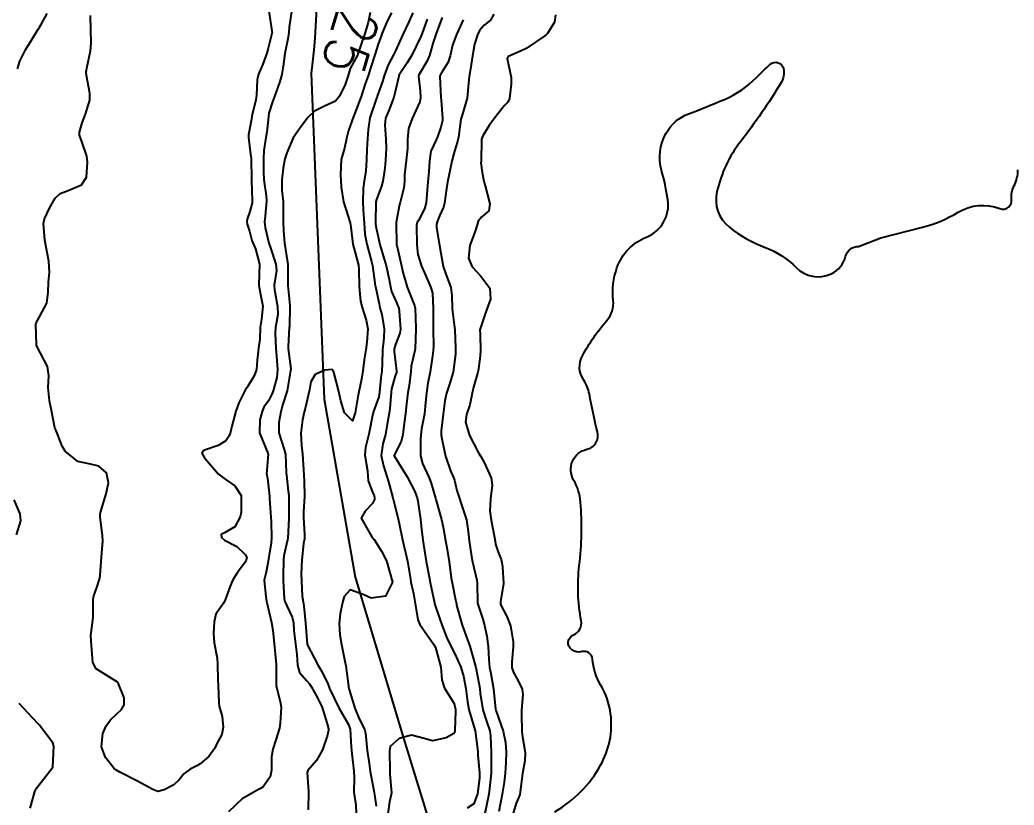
# Model space of a CAD drawing. Header units: metres. Extents: x 318500 to 325275, y 7408834 to 7428799.
# Drawn here: x 320040.2 to 320134.5, y 7413315.1 to 7413389.6 of the extents above; entities that cross this region are included whole.
import ezdxf
from ezdxf.enums import TextEntityAlignment as Align

# ---------------------------------------------------------------- set-up
doc = ezdxf.new("R2010")
doc.units = ezdxf.units.M
doc.header["$MEASUREMENT"] = 0
for name, color, linetype in [('Cotas', 45, 'Continuous'), ('Curvas de Nivel 1m', 11, 'Continuous'), ('Curvas de Nivel 5m', 15, 'Continuous'), ('Hidrografia', 140, 'Continuous'), ('Vias Secundárias', 230, 'Continuous')]:
    doc.layers.add(name, color=color, linetype=linetype)
doc.styles.add('Style-STANDARD', font='STANDARD.shx')

msp = doc.modelspace()

# ---------------------------------------------------------------- linework, layer by layer
at = {"layer": 'Curvas de Nivel 1m', "flags": 128}
for points, elevation in [([(320039.973, 7413385.012), (320040.189, 7413385.72), (320040.711, 7413386.792), (320041.291, 7413387.707), (320041.935, 7413388.774), (320042.044, 7413388.961), (320042.237, 7413389.266), (320042.772, 7413390.243)], 726), ([(320063.792, 7413390.485), (320064.107, 7413388.606), (320064.109, 7413388.481), (320063.738, 7413386.961), (320063.604, 7413386.486), (320063.224, 7413385.46), (320062.829, 7413384.494), (320062.711, 7413383.956), (320062.629, 7413382.495), (320062.57, 7413382.072), (320062.198, 7413380.499), (320062.185, 7413380.444), (320062.123, 7413380.062), (320061.87, 7413378.737), (320061.867, 7413378.503), (320062.076, 7413376.922), (320062.117, 7413376.5), (320062.119, 7413376.45), (320062.15, 7413374.499), (320062.154, 7413374.393), (320062.236, 7413372.498), (320062.221, 7413372.294), (320062.004, 7413371.458), (320061.744, 7413370.754), (320061.712, 7413370.504), (320061.743, 7413370.259), (320061.981, 7413369.599), (320062.206, 7413368.731), (320062.282, 7413368.495), (320062.531, 7413367.922), (320062.937, 7413366.485), (320062.903, 7413365.508), (320062.86, 7413364.486), (320063.025, 7413363.607), (320063.227, 7413362.48), (320063.098, 7413361.256), (320062.998, 7413360.483), (320062.96, 7413359.367), (320062.839, 7413358.485), (320062.69, 7413357.358), (320062.651, 7413356.487), (320062.409, 7413355.883), (320061.785, 7413354.845), (320061.651, 7413354.633), (320061.568, 7413354.503), (320060.957, 7413353.317), (320060.684, 7413352.516), (320060.308, 7413351.093), (320060.156, 7413350.524), (320060.052, 7413350.198), (320059.718, 7413349.704), (320058.985, 7413349.263), (320057.704, 7413348.815), (320057.535, 7413348.72), (320057.458, 7413348.554), (320057.693, 7413348.082), (320059.044, 7413346.536), (320059.666, 7413346.085), (320060.579, 7413345.436), (320061.186, 7413344.507), (320061.186, 7413342.947), (320061.085, 7413342.508), (320060.573, 7413341.548), (320059.597, 7413340.992), (320059.293, 7413340.834), (320059.303, 7413340.533), (320059.588, 7413340.291), (320060.767, 7413339.697), (320061.574, 7413338.922), (320061.705, 7413338.631), (320061.699, 7413338.498), (320061.669, 7413338.398), (320061.565, 7413338.192), (320060.834, 7413337.228), (320060.398, 7413336.517), (320060.128, 7413335.925), (320059.618, 7413334.528), (320059.508, 7413334.314), (320058.774, 7413333.261), (320058.631, 7413332.539), (320058.554, 7413331.459), (320058.617, 7413330.538), (320058.898, 7413329.075), (320058.932, 7413328.535), (320058.959, 7413326.99), (320059.007, 7413326.534), (320059.053, 7413324.866), (320059.09, 7413324.533), (320059.366, 7413323.565), (320059.488, 7413322.528), (320059.343, 7413321.835), (320058.889, 7413320.98), (320058.68, 7413320.536), (320058.113, 7413319.747), (320057.308, 7413319.075), (320056.977, 7413318.882), (320056.352, 7413318.564), (320055.757, 7413318.109), (320055.285, 7413317.56), (320054.785, 7413317.08), (320053.887, 7413316.601), (320053.267, 7413316.426), (320052.799, 7413316.615), (320051.283, 7413317.465), (320049.67, 7413318.279), (320049.297, 7413318.489), (320049.104, 7413318.663), (320048.304, 7413319.669), (320047.941, 7413320.681), (320048.069, 7413321.949), (320048.377, 7413322.675), (320048.781, 7413323.246), (320049.367, 7413323.766), (320049.816, 7413324.211), (320050.087, 7413324.649), (320050.067, 7413325.33), (320049.55, 7413326.658), (320049.403, 7413326.855), (320048.944, 7413327.13), (320047.421, 7413328.066), (320047.108, 7413328.693), (320047.072, 7413329.057), (320046.944, 7413330.695), (320046.929, 7413331.232), (320047.114, 7413332.694), (320047.132, 7413333.047), (320047.155, 7413334.694), (320047.219, 7413334.988), (320047.528, 7413335.894), (320047.726, 7413336.499), (320047.782, 7413336.686), (320047.82, 7413336.963), (320047.928, 7413338.684), (320048.048, 7413340.218), (320048.039, 7413340.683), (320047.808, 7413342.497), (320047.795, 7413342.687), (320047.832, 7413342.897), (320048.374, 7413344.679), (320048.605, 7413345.726), (320048.408, 7413346.679), (320047.679, 7413347.297), (320046.885, 7413347.495), (320045.686, 7413347.757), (320044.488, 7413348.728), (320044.187, 7413349.215), (320043.717, 7413350.427), (320043.625, 7413350.648), (320043.586, 7413350.742), (320043.518, 7413350.948), (320043.148, 7413352.749), (320043.011, 7413353.501), (320042.878, 7413354.754), (320042.921, 7413355.883), (320042.801, 7413356.755), (320041.828, 7413358.642), (320041.781, 7413358.77), (320041.771, 7413358.831), (320041.697, 7413360.772), (320041.733, 7413360.899), (320041.863, 7413361.112), (320042.73, 7413362.757), (320042.868, 7413363.783), (320042.898, 7413364.755), (320043.012, 7413365.665), (320042.944, 7413366.755), (320042.78, 7413367.589), (320042.548, 7413368.761), (320042.433, 7413370.314), (320042.528, 7413370.762), (320042.989, 7413371.772), (320043.535, 7413372.747), (320044.025, 7413373.19), (320044.761, 7413373.466), (320046.033, 7413374.001), (320046.496, 7413374.713), (320046.614, 7413376.16), (320046.539, 7413376.713), (320046.09, 7413378.025), (320045.853, 7413378.722), (320045.846, 7413378.979), (320046.112, 7413379.88), (320046.413, 7413380.716), (320046.817, 7413382.033), (320046.811, 7413382.71), (320046.515, 7413384.375), (320046.48, 7413384.715), (320046.525, 7413385.054), (320046.893, 7413386.71), (320046.939, 7413387.438), (320046.93, 7413388.709), (320046.887, 7413390.074)], 727), ([(320065.969, 7413390.454), (320065.728, 7413388.967), (320065.698, 7413388.458), (320065.61, 7413387.845), (320065.325, 7413386.463), (320065.193, 7413385.467), (320065.03, 7413384.467), (320064.853, 7413383.787), (320064.365, 7413382.477), (320064.144, 7413381.878), (320063.821, 7413380.796), (320063.763, 7413380.484), (320063.603, 7413378.99), (320063.523, 7413378.486), (320063.322, 7413377.247), (320063.289, 7413376.488), (320063.291, 7413375.254), (320063.335, 7413374.487), (320063.551, 7413372.961), (320063.578, 7413372.484), (320063.446, 7413371.038), (320063.409, 7413370.486), (320063.459, 7413369.96), (320063.799, 7413368.473), (320063.963, 7413368.007), (320064.486, 7413366.465), (320064.525, 7413365.87), (320064.323, 7413364.466), (320064.349, 7413364.023), (320064.638, 7413362.463), (320064.646, 7413361.695), (320064.446, 7413360.464), (320064.404, 7413359.912), (320064.463, 7413358.464), (320064.532, 7413357.753), (320064.631, 7413356.462), (320064.553, 7413355.708), (320064.218, 7413354.466), (320064.1, 7413354.142), (320063.766, 7413353.512), (320063.344, 7413352.888), (320063.167, 7413352.479), (320062.953, 7413351.692), (320062.933, 7413350.482), (320063.701, 7413348.533), (320063.727, 7413348.47), (320063.732, 7413348.438), (320063.688, 7413347.694), (320063.596, 7413346.546), (320063.611, 7413346.471), (320063.621, 7413346.422), (320063.667, 7413346.158), (320063.859, 7413344.468), (320063.88, 7413344.234), (320063.991, 7413342.466), (320064.013, 7413342.067), (320064.052, 7413340.465), (320064.019, 7413340.033), (320063.781, 7413338.468), (320063.756, 7413338.28), (320063.552, 7413337.243), (320063.394, 7413336.621), (320063.378, 7413336.472), (320063.517, 7413334.943), (320063.589, 7413334.469), (320063.609, 7413334.369), (320064.073, 7413332.464), (320064.19, 7413331.752), (320064.304, 7413330.462), (320064.4, 7413329.506), (320064.504, 7413328.459), (320064.512, 7413327.366), (320064.509, 7413326.459), (320064.873, 7413324.97), (320064.967, 7413324.454), (320064.894, 7413322.917), (320064.809, 7413322.455), (320064.464, 7413321.333), (320064.184, 7413320.461), (320064.069, 7413319.713), (320064.05, 7413318.463), (320063.936, 7413317.818), (320063.276, 7413316.894), (320063.032, 7413316.716), (320062.527, 7413316.481), (320061.262, 7413315.728), (320059.982, 7413314.519)], 726), ([(320075.452, 7413390.328), (320075.048, 7413389.532), (320074.541, 7413388.337), (320074.455, 7413388.11), (320074.221, 7413387.427), (320073.874, 7413386.345), (320073.465, 7413385.077), (320073.221, 7413384.354), (320072.959, 7413383.567), (320072.569, 7413382.364), (320072.138, 7413381.215), (320071.793, 7413380.375), (320071.351, 7413379.142), (320071.184, 7413378.384), (320070.989, 7413377.484), (320070.679, 7413376.391), (320070.615, 7413374.951), (320070.637, 7413374.391), (320070.667, 7413373.765), (320070.9, 7413372.387), (320071.294, 7413371.087), (320071.519, 7413370.377), (320071.586, 7413369.974), (320071.777, 7413368.372), (320071.96, 7413367.685), (320072.309, 7413366.364), (320072.356, 7413365.941), (320072.375, 7413364.363), (320072.502, 7413362.967), (320072.651, 7413362.359), (320073.056, 7413361.168), (320073.206, 7413360.35), (320073.117, 7413359.075), (320072.997, 7413358.352), (320072.86, 7413357.394), (320072.71, 7413356.357), (320072.584, 7413355.572), (320072.342, 7413354.362), (320072.239, 7413353.897), (320071.987, 7413352.366), (320071.742, 7413351.597), (320070.974, 7413352.378), (320070.633, 7413353.515), (320070.44, 7413354.383), (320069.959, 7413356.237), (320069.909, 7413356.389), (320069.811, 7413356.491), (320069.126, 7413356.4), (320068.207, 7413356.011), (320067.793, 7413355.315), (320067.664, 7413354.54), (320067.645, 7413354.422), (320067.286, 7413352.898), (320067.153, 7413352.429), (320066.998, 7413351.686), (320066.849, 7413350.433), (320066.891, 7413349.253), (320067.012, 7413348.43), (320067.108, 7413346.999), (320067.116, 7413346.428), (320067.152, 7413345.915), (320067.188, 7413344.427), (320067.095, 7413342.96), (320067.091, 7413342.428), (320067.204, 7413340.818), (320067.188, 7413340.426), (320067.111, 7413339.953), (320066.942, 7413338.429), (320066.89, 7413337.09), (320066.906, 7413336.43), (320066.976, 7413334.97), (320067.061, 7413334.427), (320067.128, 7413334.048), (320067.279, 7413332.423), (320067.448, 7413330.432), (320067.459, 7413330.382), (320068.486, 7413328.404), (320068.836, 7413327.81), (320069.413, 7413326.649), (320069.511, 7413326.389), (320069.578, 7413326.218), (320070.455, 7413324.379), (320071.356, 7413322.785), (320071.514, 7413322.368), (320071.626, 7413320.659), (320071.644, 7413320.365), (320071.687, 7413320.002), (320071.874, 7413318.361), (320071.9, 7413317.752), (320071.877, 7413316.361), (320072.049, 7413315.149), (320072.102, 7413314.357)], 724), ([(320077.484, 7413390.302), (320077.09, 7413389.465), (320076.538, 7413388.315), (320076.223, 7413387.63), (320075.825, 7413386.713), (320075.628, 7413386.326), (320075.138, 7413385.389), (320074.76, 7413384.334), (320074.628, 7413383.881), (320074.153, 7413382.561), (320074.095, 7413382.397), (320074.073, 7413382.341), (320074.03, 7413382.223), (320073.399, 7413380.351), (320073.233, 7413379.233), (320073.159, 7413378.354), (320073.1, 7413377.34), (320073.086, 7413376.355), (320073.02, 7413375.316), (320072.865, 7413374.358), (320072.763, 7413373.635), (320072.717, 7413372.36), (320072.751, 7413371.617), (320072.845, 7413370.357), (320072.929, 7413369.306), (320073.096, 7413368.353), (320073.563, 7413366.728), (320073.652, 7413366.344), (320073.911, 7413364.423), (320073.926, 7413364.34), (320074.263, 7413362.704), (320074.353, 7413362.333), (320074.518, 7413361.693), (320074.745, 7413360.327), (320074.71, 7413359.464), (320074.59, 7413358.329), (320074.545, 7413357.056), (320074.518, 7413356.329), (320074.446, 7413355.685), (320074.304, 7413354.332), (320074.231, 7413353.875), (320073.752, 7413352.49), (320073.709, 7413352.382), (320073.698, 7413352.341), (320073.689, 7413352.281), (320073.299, 7413350.346), (320072.975, 7413349.087), (320072.93, 7413348.352), (320073.173, 7413346.852), (320073.205, 7413346.347), (320073.225, 7413345.906), (320073.655, 7413344.851), (320073.79, 7413344.476), (320073.824, 7413344.337), (320073.831, 7413344.154), (320073.641, 7413343.763), (320072.957, 7413343.024), (320072.575, 7413342.356), (320073.594, 7413340.611), (320073.796, 7413340.337), (320074.5, 7413339.247), (320074.957, 7413338.319), (320075.54, 7413336.31), (320074.872, 7413334.967), (320073.517, 7413334.792), (320072.746, 7413335.127), (320071.528, 7413335.56), (320070.941, 7413334.953), (320070.788, 7413334.377), (320070.574, 7413333.305), (320070.469, 7413332.38), (320070.553, 7413331.3), (320070.699, 7413330.378), (320071.019, 7413328.791), (320071.105, 7413328.373), (320071.355, 7413326.426), (320071.366, 7413326.37), (320071.408, 7413326.213), (320071.951, 7413324.361), (320072.382, 7413323.337), (320072.877, 7413322.347), (320072.983, 7413321.982), (320073.134, 7413320.343), (320073.311, 7413319.093), (320073.436, 7413318.338), (320073.468, 7413318.167), (320073.798, 7413316.332), (320073.975, 7413315.047)], 723), ([(320080.254, 7413389.889), (320079.803, 7413388.7), (320079.64, 7413388.269), (320079.359, 7413387.41), (320079.052, 7413386.277), (320078.798, 7413385.684), (320078.186, 7413384.684), (320078.036, 7413384.438), (320077.996, 7413384.293), (320078.159, 7413382.92), (320078.206, 7413382.289), (320078.146, 7413381.873), (320077.417, 7413380.301), (320077.071, 7413379.35), (320076.974, 7413378.307), (320076.95, 7413377.444), (320076.839, 7413376.308), (320076.69, 7413374.944), (320076.664, 7413374.311), (320076.625, 7413373.728), (320076.256, 7413372.316), (320076.203, 7413372.131), (320076.002, 7413371.121), (320075.897, 7413370.415), (320075.889, 7413370.321), (320075.914, 7413368.377), (320075.923, 7413368.32), (320075.967, 7413368.118), (320076.388, 7413366.306), (320076.522, 7413365.713), (320076.936, 7413364.3), (320077.631, 7413362.554), (320077.697, 7413362.292), (320077.767, 7413360.385), (320077.765, 7413360.291), (320077.693, 7413358.431), (320077.672, 7413358.292), (320077.317, 7413356.793), (320077.275, 7413356.295), (320077.131, 7413354.955), (320077.004, 7413354.298), (320076.858, 7413353.205), (320076.777, 7413352.3), (320076.653, 7413351.389), (320076.515, 7413350.302), (320076.363, 7413349.661), (320075.701, 7413348.344), (320075.691, 7413348.32), (320075.7, 7413348.287), (320076.946, 7413346.297), (320077.656, 7413344.887), (320077.825, 7413344.46), (320077.873, 7413344.287), (320077.933, 7413343.998), (320078.191, 7413342.281), (320078.264, 7413341.626), (320078.419, 7413340.278), (320078.575, 7413339.27), (320078.748, 7413338.272), (320079.015, 7413336.801), (320079.123, 7413336.266), (320079.511, 7413334.346), (320079.535, 7413334.26), (320080.046, 7413332.802), (320080.229, 7413332.249), (320080.709, 7413331.004), (320081.077, 7413330.236), (320081.449, 7413329.515), (320082.021, 7413328.224), (320082.274, 7413327.369), (320082.484, 7413326.219), (320082.653, 7413324.955), (320082.789, 7413324.216), (320083.351, 7413322.292), (320083.369, 7413322.21), (320083.607, 7413320.48), (320083.624, 7413320.206), (320083.643, 7413319.887), (320083.792, 7413318.203), (320083.788, 7413317.708), (320083.595, 7413316.205), (320083.261, 7413315.27), (320082.627, 7413314.846)], 721), ([(320085.165, 7413390.196), (320084.833, 7413389.619), (320084.244, 7413389.136), (320083.802, 7413388.651), (320083.589, 7413388.22), (320083.327, 7413387.329), (320083.127, 7413386.226), (320083.017, 7413385.408), (320082.821, 7413384.23), (320082.764, 7413383.638), (320082.612, 7413382.233), (320082.134, 7413380.618), (320082.046, 7413380.326), (320082.031, 7413380.241), (320081.813, 7413378.534), (320081.752, 7413378.243), (320081.371, 7413376.957), (320081.172, 7413376.249), (320080.977, 7413375.334), (320080.756, 7413374.253), (320080.65, 7413373.645), (320080.485, 7413372.255), (320080.393, 7413371.877), (320080.002, 7413371.055), (320079.783, 7413370.473), (320079.724, 7413370.264), (320079.704, 7413369.981), (320079.971, 7413368.394), (320079.992, 7413368.26), (320079.999, 7413368.23), (320080.344, 7413366.256), (320080.56, 7413365.621), (320081.081, 7413364.242), (320081.173, 7413363.511), (320081.198, 7413362.24), (320081.394, 7413360.71), (320081.446, 7413360.236), (320081.527, 7413358.543), (320081.529, 7413358.235), (320081.516, 7413357.924), (320081.289, 7413356.238), (320080.962, 7413355.073), (320080.674, 7413354.247), (320080.503, 7413353.515), (320080.333, 7413352.251), (320080.145, 7413350.664), (320080.149, 7413350.254), (320080.237, 7413349.737), (320080.559, 7413348.247), (320081.047, 7413346.872), (320081.316, 7413346.235), (320081.406, 7413345.972), (320081.658, 7413344.995), (320081.885, 7413344.228), (320082.034, 7413343.836), (320082.561, 7413342.221), (320082.718, 7413341.104), (320082.819, 7413340.218), (320083.046, 7413338.744), (320083.143, 7413338.214), (320083.544, 7413336.484), (320083.584, 7413336.209), (320083.604, 7413334.301), (320083.621, 7413334.208), (320084.095, 7413332.8), (320084.28, 7413332.198), (320084.481, 7413331.189), (320084.61, 7413330.193), (320084.675, 7413328.958), (320084.752, 7413328.19), (320084.861, 7413327.626), (320085.112, 7413326.184), (320085.324, 7413324.238), (320085.334, 7413324.181), (320085.378, 7413324.062), (320086.054, 7413322.169), (320086.265, 7413321.092), (320086.323, 7413320.165), (320086.291, 7413319.19), (320086.224, 7413318.166), (320086.145, 7413317.31), (320085.958, 7413316.17), (320085.627, 7413314.547)], 719), ([(320091.019, 7413390.119), (320090.924, 7413389.446), (320090.234, 7413388.37), (320090.124, 7413388.239), (320090.006, 7413388.133), (320088.218, 7413386.932), (320087.689, 7413386.691), (320086.511, 7413386.177), (320086.413, 7413385.972), (320086.801, 7413384.174), (320086.802, 7413383.542), (320086.627, 7413382.175), (320086.468, 7413381.856), (320086.143, 7413381.482), (320085.136, 7413380.195), (320084.709, 7413379.613), (320084.107, 7413378.646), (320083.988, 7413378.326), (320083.972, 7413378.212), (320083.955, 7413376.328), (320083.944, 7413376.212), (320083.93, 7413376.074), (320084.06, 7413375.179), (320084.191, 7413374.347), (320084.227, 7413374.207), (320084.336, 7413373.915), (320084.787, 7413372.198), (320084.684, 7413371.526), (320084.001, 7413370.96), (320083.653, 7413370.557), (320083.558, 7413370.216), (320083.378, 7413369.614), (320082.89, 7413368.226), (320082.751, 7413367.028), (320083.1, 7413366.223), (320083.927, 7413365.327), (320084.771, 7413364.197), (320084.844, 7413363.14), (320084.486, 7413362.201), (320084.319, 7413361.768), (320083.862, 7413360.325), (320083.835, 7413360.236), (320083.833, 7413360.21), (320083.854, 7413359.817), (320083.891, 7413358.209), (320083.823, 7413357.501), (320083.665, 7413356.358), (320083.637, 7413356.212), (320083.219, 7413354.785), (320083.084, 7413354.217), (320082.864, 7413353.118), (320082.554, 7413352.222), (320082.475, 7413351.49), (320082.847, 7413350.219), (320083.705, 7413348.557), (320083.924, 7413348.207), (320084.237, 7413347.657), (320084.886, 7413346.192), (320084.989, 7413345.516), (320084.833, 7413344.192), (320084.759, 7413343.067), (320084.889, 7413342.191), (320085.229, 7413340.552), (320085.269, 7413340.185), (320085.317, 7413339.914), (320085.58, 7413339.144), (320085.835, 7413338.439), (320085.906, 7413338.175), (320085.976, 7413337.761), (320086.066, 7413336.172), (320085.774, 7413334.437), (320085.797, 7413334.176), (320086.39, 7413333.058), (320086.745, 7413332.161), (320086.975, 7413330.65), (320086.978, 7413330.157), (320086.87, 7413328.727), (320086.875, 7413328.158), (320087.009, 7413327.739), (320087.419, 7413327.002), (320087.84, 7413326.146), (320087.905, 7413325.642), (320087.786, 7413324.146), (320087.774, 7413323.746), (320087.809, 7413322.145), (320087.879, 7413321.61), (320088.125, 7413320.142), (320088.107, 7413319.353), (320087.885, 7413318.144), (320087.806, 7413317.632), (320087.606, 7413316.147), (320087.528, 7413315.887), (320087.262, 7413315.327), (320086.919, 7413314.155)], 718), ([(320078.826, 7413389.707), (320078.319, 7413388.289), (320078.228, 7413388.073), (320077.363, 7413386.303), (320076.944, 7413385.563), (320076.182, 7413384.423), (320076.139, 7413384.362), (320076.128, 7413384.321), (320075.774, 7413382.705), (320075.668, 7413382.325), (320075.245, 7413381.223), (320074.875, 7413380.333), (320074.798, 7413379.655), (320074.921, 7413378.332), (320074.939, 7413377.48), (320074.885, 7413376.332), (320074.811, 7413375.584), (320074.622, 7413374.334), (320074.509, 7413373.869), (320074.024, 7413372.59), (320073.964, 7413372.398), (320073.958, 7413372.341), (320073.914, 7413370.418), (320073.917, 7413370.341), (320073.924, 7413370.275), (320073.986, 7413369.93), (320074.343, 7413368.336), (320074.491, 7413367.803), (320074.925, 7413366.325), (320075.224, 7413365.017), (320075.339, 7413364.319), (320075.459, 7413363.87), (320075.896, 7413362.893), (320076.132, 7413362.308), (320076.184, 7413362.009), (320076.294, 7413360.306), (320076.247, 7413359.913), (320075.838, 7413358.846), (320075.707, 7413358.437), (320075.687, 7413358.312), (320075.69, 7413358.173), (320075.818, 7413357.151), (320075.921, 7413356.309), (320075.915, 7413356.202), (320075.803, 7413355.869), (320075.45, 7413354.65), (320075.401, 7413354.316), (320075.295, 7413352.779), (320075.218, 7413352.318), (320075.102, 7413351.678), (320074.861, 7413350.323), (320074.614, 7413349.429), (320074.463, 7413348.329), (320074.676, 7413347.335), (320075.017, 7413346.32), (320075.164, 7413345.817), (320075.574, 7413344.311), (320075.646, 7413344.039), (320076.08, 7413342.305), (320076.206, 7413341.709), (320076.494, 7413340.301), (320076.772, 7413339.104), (320076.949, 7413338.296), (320077.24, 7413336.598), (320077.29, 7413336.293), (320077.524, 7413335.224), (320077.701, 7413334.287), (320077.943, 7413332.732), (320078.126, 7413332.28), (320079.462, 7413330.39), (320079.539, 7413330.259), (320079.626, 7413330.089), (320080.131, 7413328.249), (320080.212, 7413327.042), (320080.459, 7413326.244), (320081.388, 7413324.787), (320081.517, 7413324.229), (320081.53, 7413324.076), (320081.461, 7413322.229), (320081.45, 7413322.128), (320081.347, 7413321.941), (320080.63, 7413321.527), (320079.34, 7413321.258), (320078.545, 7413321.475), (320077.345, 7413321.772), (320076.187, 7413321.457), (320075.334, 7413320.693), (320075.262, 7413320.311), (320075.278, 7413318.333), (320075.281, 7413318.31), (320075.296, 7413318.076), (320075.433, 7413316.308), (320075.412, 7413316.165), (320075.261, 7413315.459), (320075.106, 7413314.312)], 722), ([(320039.853, 7413340.787), (320040.268, 7413342.126), (320040.202, 7413342.784), (320039.633, 7413344.108)], 726), ([(320041.167, 7413314.845), (320041.246, 7413315.17), (320041.603, 7413316.427), (320041.774, 7413316.762), (320042.43, 7413317.605), (320043.3, 7413318.74), (320043.422, 7413320.738), (320043.325, 7413321.042), (320042.033, 7413322.76), (320041.36, 7413323.468), (320040.107, 7413324.783)], 726)]:
    msp.add_lwpolyline(points, dxfattribs=dict(at, elevation=elevation))
at = {"layer": 'Curvas de Nivel 5m', "flags": 128}
for points, elevation in [([(320073.424, 7413390.353), (320073.216, 7413389.385), (320072.919, 7413388.36), (320072.257, 7413386.416), (320072.242, 7413386.37), (320072.234, 7413386.345), (320072.209, 7413386.284), (320071.533, 7413385.036), (320071.347, 7413384.382), (320071.05, 7413383.504), (320070.496, 7413382.395), (320070.145, 7413381.945), (320069.088, 7413381.464), (320068.136, 7413380.99), (320067.538, 7413380.429), (320066.926, 7413379.629), (320066.1, 7413378.45), (320065.503, 7413377.034), (320065.314, 7413376.461), (320065.174, 7413375.576), (320065.047, 7413374.465), (320065.05, 7413373.449), (320065.157, 7413372.463), (320065.169, 7413371.296), (320065.153, 7413370.463), (320065.192, 7413369.668), (320065.281, 7413368.457), (320065.561, 7413366.838), (320065.613, 7413366.453), (320065.602, 7413364.766), (320065.603, 7413364.453), (320065.805, 7413362.536), (320065.811, 7413362.451), (320065.754, 7413360.559), (320065.747, 7413360.451), (320065.63, 7413358.655), (320065.636, 7413358.452), (320065.816, 7413357.002), (320065.891, 7413356.529), (320065.891, 7413356.449), (320065.877, 7413356.381), (320065.803, 7413356.008), (320065.577, 7413354.658), (320065.533, 7413354.452), (320065.116, 7413353.1), (320064.935, 7413352.458), (320064.753, 7413351.447), (320064.769, 7413350.46), (320065.27, 7413348.891), (320065.391, 7413348.453), (320065.457, 7413346.668), (320065.468, 7413346.452), (320065.655, 7413344.936), (320065.706, 7413344.505), (320065.708, 7413344.449), (320065.707, 7413344.391), (320065.706, 7413342.449), (320065.704, 7413342.364), (320065.61, 7413340.45), (320065.589, 7413340.321), (320065.228, 7413338.799), (320065.191, 7413338.454), (320065.177, 7413336.823), (320065.178, 7413336.454), (320065.251, 7413334.715), (320065.313, 7413334.452), (320065.506, 7413334.056), (320066.031, 7413332.978), (320066.139, 7413332.44), (320066.194, 7413331.725), (320066.325, 7413330.437), (320066.456, 7413329.424), (320066.542, 7413328.433), (320066.721, 7413327.729), (320067.415, 7413326.929), (320067.664, 7413326.668), (320067.827, 7413326.414), (320068.395, 7413325.404), (320068.863, 7413324.398), (320069.357, 7413322.861), (320069.475, 7413322.389), (320069.479, 7413322.259), (320069.343, 7413321.674), (320068.9, 7413320.396), (320068.336, 7413319.384), (320067.5, 7413318.417), (320067.458, 7413318.257), (320067.556, 7413316.416), (320067.531, 7413314.694)], 725), ([(320082.251, 7413389.657), (320081.804, 7413388.677), (320081.597, 7413388.246), (320081.23, 7413387.239), (320081.013, 7413386.252), (320080.813, 7413385.642), (320080.185, 7413384.611), (320080.052, 7413384.392), (320080.019, 7413384.262), (320080.128, 7413382.283), (320080.131, 7413382.26), (320080.129, 7413382.24), (320080.148, 7413382.056), (320080.287, 7413380.258), (320080.277, 7413380.109), (320080.118, 7413379.458), (320079.82, 7413378.549), (320079.687, 7413378.266), (320079.178, 7413377.179), (320079.039, 7413376.275), (320078.998, 7413375.215), (320078.894, 7413374.277), (320078.822, 7413373.495), (320078.736, 7413372.279), (320078.584, 7413371.708), (320077.995, 7413370.608), (320077.872, 7413370.411), (320077.84, 7413370.292), (320077.83, 7413370.134), (320077.835, 7413368.292), (320077.957, 7413367.397), (320078.305, 7413366.285), (320078.564, 7413365.647), (320079.191, 7413364.271), (320079.342, 7413363.706), (320079.407, 7413362.267), (320079.395, 7413360.739), (320079.404, 7413360.267), (320079.423, 7413358.68), (320079.393, 7413358.267), (320079.325, 7413357.767), (320079.106, 7413356.271), (320078.888, 7413355.179), (320078.755, 7413354.275), (320078.683, 7413353.359), (320078.564, 7413352.278), (320078.299, 7413350.845), (320078.221, 7413350.283), (320078.197, 7413349.809), (320078.205, 7413348.282), (320078.397, 7413347.572), (320079.002, 7413346.27), (320079.186, 7413345.788), (320079.613, 7413344.261), (320079.648, 7413344.137), (320080.184, 7413342.252), (320080.352, 7413341.506), (320080.562, 7413340.245), (320080.722, 7413339.384), (320080.921, 7413338.24), (320081.117, 7413336.666), (320081.188, 7413336.235), (320081.516, 7413334.621), (320081.597, 7413334.229), (320081.623, 7413334.114), (320082.147, 7413332.223), (320082.523, 7413331.171), (320082.862, 7413330.216), (320083.43, 7413328.21), (320083.756, 7413326.548), (320083.811, 7413326.204), (320083.867, 7413325.739), (320084.113, 7413324.199), (320084.45, 7413323.108), (320084.761, 7413322.189), (320084.849, 7413321.691), (320084.899, 7413320.186), (320084.911, 7413318.581), (320084.894, 7413318.186), (320084.757, 7413316.708), (320084.675, 7413316.189), (320084.511, 7413315.44), (320084.254, 7413314.195)], 720)]:
    msp.add_lwpolyline(points, dxfattribs=dict(at, elevation=elevation))
at = {"layer": 'Hidrografia'}
msp.add_lwpolyline([(320090.936, 7413314.521, 0.135162), (320095.284, 7413318.923, 0.160432), (320096.237, 7413323.819, 0.105035), (320095.284, 7413326.556, -0.119118), (320094.51, 7413328.995, 0.474819), (320093.498, 7413329.708, -0.232963), (320092.545, 7413329.887, -0.580735), (320092.723, 7413331.315, 0.354488), (320093.439, 7413332.639, -0.076102), (320093.261, 7413337.874, 0.049107), (320093.379, 7413343.899, 0.113107), (320092.724, 7413345.99, -0.504427), (320093.975, 7413348.905, 0.419023), (320094.987, 7413350.571, -0.017584), (320094.214, 7413354.161, 0.106219), (320093.678, 7413355.469, -0.281674), (320093.559, 7413357.789, -0.054758), (320095.882, 7413361.134, 0.209641), (320096.478, 7413363.037, -0.112897), (320096.835, 7413366.13, -0.215981), (320099.635, 7413369.045, 0.347362), (320101.665, 7413372.575, 0.031608), (320101.069, 7413375.37, -0.198131), (320101.486, 7413378.88, -0.176383), (320103.635, 7413380.736, 0.010004), (320107.029, 7413382.104, 0.099218), (320110.067, 7413384.186, -0.018615), (320111.377, 7413385.435, -0.576309), (320112.628, 7413385.019, -0.190424), (320112.39, 7413383.651, -0.027223), (320108.578, 7413378.118, 0.10735), (320106.315, 7413373.359, 0.291783), (320107.506, 7413369.969, 0.076189), (320110.906, 7413368.053, -0.108904), (320113.824, 7413366.149, 0.319474), (320117.16, 7413365.554, 0.223874), (320118.53, 7413367.22, -0.347723), (320119.745, 7413368.151), (320121.871, 7413368.977), (320125.83, 7413369.98, 0.075109), (320129.197, 7413371.396, -0.233534), (320133.155, 7413371.75, 0.570771), (320134.277, 7413372.635, -0.158467), (320134.514, 7413373.933, 0.130122), (320134.868, 7413375.408, -0.682101)], format="xyb", dxfattribs=at)
at = {"layer": 'Vias Secundárias'}
msp.add_lwpolyline([(320105.685, 7413605.783, 0.031386), (320101.509, 7413574.449), (320097.059, 7413536.87), (320091.628, 7413502.722), (320086.898, 7413487.853), (320074.785, 7413463.475), (320063.508, 7413441.754, 0.1324), (320061.279, 7413431.58, 0.0731), (320065.175, 7413411.709, -0.044091), (320067.543, 7413402.49, -0.074008), (320067.821, 7413384.565), (320069.071, 7413353.654), (320071.996, 7413336.77), (320076.587, 7413321.485), (320082.018, 7413303.788, -0.010607), (320084.942, 7413293.483, 0.083882), (320089.255, 7413283.895, 0.218169), (320096.49, 7413279.449, -0.048489), (320119.028, 7413274.446, -0.051645), (320153.598, 7413259.071, 0.050402)], format="xyb", dxfattribs=at)

# ---------------------------------------------------------------- texts
at = {"layer": 'Cotas', "style": 'Style-STANDARD'}
msp.add_text('725', height=4, rotation=252.89936, dxfattribs=at).set_placement((320072.017, 7413389.145, 725), align=Align.MIDDLE_CENTER)

doc.saveas('drawing.dxf')
